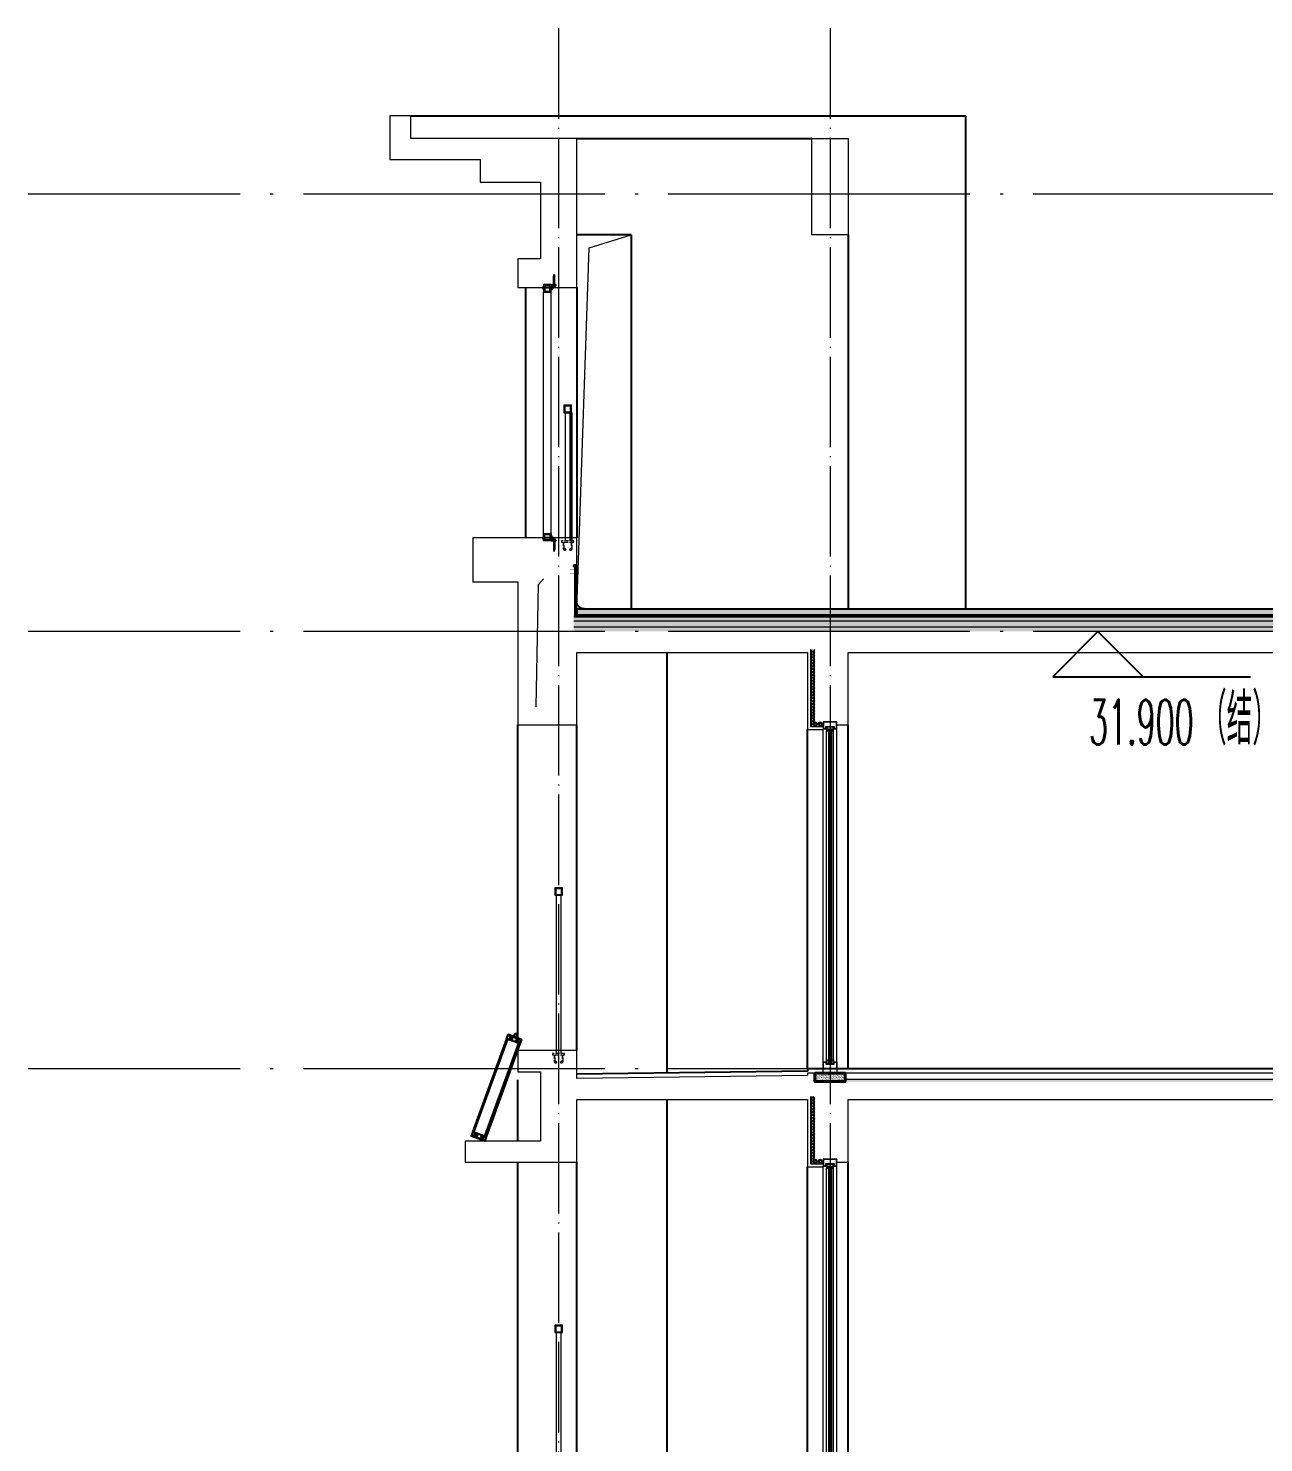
# Model space of a CAD drawing. Extents: x -518115 to 1124316, y -209821 to 1628073.
# Drawn here: x 841284 to 849477, y -90356 to -80976 of the extents above; entities that cross this region are included whole.
import ezdxf
from ezdxf.xclip import XClip

# ---------------------------------------------------------------- set-up
doc = ezdxf.new("R2010")
doc.units = 0
doc.header["$LTSCALE"] = 1000
doc.header["$MEASUREMENT"] = 0
doc.header["$XCLIPFRAME"] = 0
doc.linetypes.add('DASH', pattern=[0.35, 0.25, -0.1])
doc.linetypes.add('DOTE', pattern=[2.42, 2, -0.2, 0.02, -0.2])
for name, color, linetype in [('3-屋面构造层', 157, 'Continuous'), ('DIM_ELEV', 3, 'Continuous'), ('Stair-栏杆', 142, 'Continuous'), ('SURFACE', 6, 'Continuous'), ('实线层', 7, 'Continuous'), ('看线', 251, 'Continuous'), ('立面-看线', 251, 'Continuous')]:
    doc.layers.add(name, color=color, linetype=linetype)
for name, color, linetype, lineweight in [('DOTE', 19, 'DOTE', 9), ('PUB_HATCH', 8, 'Continuous', 9), ('S_WINDOW', 144, 'Continuous', 15), ('WALL', 9, 'Continuous', 40), ('内粉刷', 37, 'Continuous', 9), ('立面-栏杆', 105, 'Continuous', 15), ('立面-洞口示意', 152, 'Continuous', 13), ('立面-百叶', 36, 'Continuous', 9), ('细细', 250, 'Continuous', 0)]:
    doc.layers.add(name, color=color, linetype=linetype, lineweight=lineweight)
doc.styles.add('_TCH_DIM', font='SIMPLEX.shx', dxfattribs={"width": 0.7, "bigfont": 'GBCBIG.shx'})
pattern_1 = [(0, (45447.71, -473323.398), (16.66875, 9.623705), [11.1125, -22.225]), (120, (45447.71, -473323.398), (-16.66874801, 9.62370845), [11.1125, -22.225]), (60, (45447.71, -473323.398), (1.99e-06, 19.24741345), [-22.225, 11.1125])]
pattern_2 = [(315, (145053.3697, 680712.4302), (-1.76776695, -1.76776695), []), (315, (145054.5482, 680712.4302), (-1.76776695, -1.76776695), [])]
pattern_3 = [(315, (145053.3697, 678374.192), (-1.76776695, -1.76776695), []), (315, (145054.5482, 678374.192), (-1.76776695, -1.76776695), [])]

# ---------------------------------------------------------------- blocks, each defined once
blk = doc.blocks.new('FGHFG4334GDFGDFFGGGGGGDFG4G')
at = {"layer": 'SURFACE', "const_width": 2.25}
for points in [[(46.5, 0), (0, 0)], [(46.5, -27.6), (0, -27.6)]]:
    blk.add_lwpolyline(points, dxfattribs=at)
at = {"layer": 'SURFACE', "const_width": 1.5}
blk.add_lwpolyline([(46.5, 17.2, -1), (46.5, 5.2), (46.5, -6.8, -1), (46.5, -18.8), (46.5, -36.8), (52.5, -48), (52.5, -72.8)], format="xyb", dxfattribs=at)
blk = doc.blocks.new('FGDGDGD')
at = {"layer": '3-屋面构造层'}
h = blk.add_hatch(dxfattribs=at)
h.set_pattern_fill('隔热材料01', color=256, scale=7.692308, style=0)
h.set_pattern_definition([(270, (9.5186, 433.228), (3.846153863, -7e-16), [0.385980771, -3.460173092]), (270, (6.637, 433.228), (3.846153863, -7e-16), [0.385980771, -3.460173092]), (90, (8.5996, 430.618), (-3.846153863, 2e-16), [0.385980771, -3.460173092]), (90, (7.556, 430.618), (-3.846153863, 2e-16), [0.385980771, -3.460173092]), (180, (10.002, 430), (-5e-16, -3.846153863), [3.848019248, 0.001865385]), (135, (8.9282, 430.193), (2e-16, 3.846144175), [0.328307694, -5.110980792]), (116.56505, (12.5422, 430.4251), (8.6793e-06, 3.8461487416), [0.215769232, -8.384500037]), (116.56505, (8.696, 430.4251), (8.6793e-06, 3.8461487416), [0.215769232, -8.384500037]), (153.43495, (13.1603, 430), (-8.679e-06, 3.846148742), [0.431538463, -8.168730805]), (153.43495, (9.3142, 430), (-8.679e-06, 3.846148742), [0.431538463, -8.168730805]), (63.43495, (12.4457, 431.0041), (-8.6793e-06, 3.8461487416), [2.054923086, -6.545346183]), (63.43495, (8.5996, 431.0041), (-8.6793e-06, 3.8461487416), [2.054923086, -6.545346183]), (116.56505, (13.3647, 433.228), (8.6793e-06, 3.8461487416), [0.215769232, -8.384500037]), (116.56505, (9.5186, 433.228), (8.6793e-06, 3.8461487416), [0.215769232, -8.384500037]), (135, (9.422, 433.421), (2e-16, 3.846144175), [0.328307694, -5.110980792]), (153.43495, (13.036, 433.6532), (-8.679e-06, 3.846148742), [0.431538463, -8.168730805]), (153.43495, (9.19, 433.6532), (-8.679e-06, 3.846148742), [0.431538463, -8.168730805]), (45, (6.7336, 433.421), (2e-16, 3.846144175), [0.328307694, -5.110980792]), (63.43495, (10.4833, 433.228), (-8.6793e-06, 3.8461487416), [0.215769232, -8.384500037]), (63.43495, (6.6371, 433.228), (-8.6793e-06, 3.8461487416), [0.215769232, -8.384500037]), (26.56505, (10.812, 433.6532), (8.679e-06, 3.846148742), [0.431538463, -8.168730805]), (26.56505, (6.9658, 433.6532), (8.679e-06, 3.846148742), [0.431538463, -8.168730805]), (116.56505, (11.4023, 431.0041), (8.6793e-06, 3.8461487416), [2.054923086, -6.545346183]), (116.56505, (7.5561, 431.0041), (8.6793e-06, 3.8461487416), [2.054923086, -6.545346183]), (45, (7.2275, 430.193), (2e-16, 3.846144175), [0.328307694, -5.110980792]), (63.43495, (11.3058, 430.4251), (-8.6793e-06, 3.8461487416), [0.215769232, -8.384500037]), (63.43495, (7.4596, 430.4251), (-8.6793e-06, 3.8461487416), [0.215769232, -8.384500037]), (26.56505, (10.6877, 430), (8.679e-06, 3.846148742), [0.431538463, -8.168730805]), (26.56505, (6.8415, 430), (8.679e-06, 3.846148742), [0.431538463, -8.168730805])])
edge = h.paths.add_edge_path()
edge.add_arc((682180.8, 585366.2), 9.23, 450, 540, ccw=False)
edge.add_line((682180.8, 585375.4), (682191.6, 585375.4))
edge.add_line((682191.6, 585375.4), (682191.6, 585366.2))
edge.add_line((682191.6, 585366.2), (682171.6, 585366.2))
h = blk.add_hatch(dxfattribs=at)
h.set_pattern_fill('混凝土', color=256, scale=5, angle=-1.14576, style=0)
h.set_pattern_definition([(48.854237, (-82751.966, -43707.863), (35.7930991, -3.8540962), [3.75, -41.25]), (353.854237, (-82751.966, -43707.863), (-6.1841378, 37.7408106), [3, -33]), (99.305637, (-82748.983, -43708.185), (29.6089874, 33.886691), [3.1870095, -35.0571056]), (45.038437, (-82751.766, -43697.865), (53.1858973, -9.3413237), [5.625, -61.875]), (95.489837, (-82747.334, -43698.644), (47.6977146, 47.7616795), [4.7805144, -52.58565]), (350.038437, (-82751.766, -43697.865), (47.6976773, 47.7617167), [4.5, -49.5]), (19.854237, (-82746.817, -43700.465), (29.4368469, -20.7237073), [3.75, -41.25]), (324.854237, (-82746.817, -43700.465), (12.8883392, 36.0069862), [3, -33]), (70.305637, (-82744.364, -43702.192), (42.3251977, 15.2832459), [3.1870095, -35.0571056]), (36.3542372, (-82751.966, -43707.863), (0.9406985, 16.62920733), [0, -32.6, 0, -33.5, 0, -33.125]), (6.3542372, (-82751.966, -43707.863), (13.54517982, 19.45362572), [0, -19.1, 0, -31.85, 0, -12.625]), (326.3542372, (-82763.114, -43707.64), (26.66323482, -1.66123381), [0, -12.5, 0, -39, 0, -51.75]), (316.3542372, (-82768.113, -43707.54), (29.2535633, 4.4211788), [0, -16.25, 0, -25.9, 0, -36.75])])
h.paths.add_polyline_path([(674875.1, 585046.2), (674875.1, 585086.2), (682171.6, 585086.2), (682171.6, 585046.2)])
h = blk.add_hatch(dxfattribs=at)
h.set_pattern_fill('焦渣矿渣', color=256, scale=4, angle=-1.14576, style=0)
h.set_pattern_definition([(358.8542372, (-82751.966, -43697.863), (8.27546507, 13.69326162), [1.6, -14.4]), (298.8542372, (-82751.966, -43697.863), (15.99644496, -0.32013217), [1.6, -14.4]), (238.8542372, (-82750.366, -43697.895), (7.72097989, -14.0133938), [1.6, -14.4]), (268.8542372, (-82745.567, -43697.991), (15.83683295, -8.3183365), [2.4, -11.456]), (268.8542372, (-82743.967, -43698.023), (15.83683295, -8.3183365), [2.4, -11.456]), (268.8542372, (-82742.368, -43698.055), (15.83683295, -8.3183365), [2.4, -11.456])])
h.paths.add_polyline_path([(674875.1, 585006.2), (674875.1, 585036.2), (682191.6, 585036.2), (682191.6, 585006.2)])
h = blk.add_hatch(dxfattribs=at)
h.set_pattern_fill('隔热材料03', color=256, scale=12.5, style=0)
h.set_pattern_definition([(113.578, (-500407.8114, 374696.8656), (-0.0086926214, 6.2699620763), [1.075, -0.5693125, 2.8375, -0.5693125, 1.075, -0.6825]), (66.42, (-500406.1744, 374696.8656), (2.727787851, 6.0425e-05), [1.075, -0.5693125, 2.840375, -0.5693125, 1.075, -0.6825]), (180, (-500406.1744, 374696.8656), (0, 6.25), [1.636625, -1.0910625]), (180, (-500407.538, 374702.4906), (0, 6.25), [1.636625, -1.0910625]), (90, (-500405.7427, 374697.8548), (2.72775, 2e-16), [0.52175, -5.72825]), (90, (-500407.1066, 374700.9798), (2.72775, 2e-16), [0.52175, -5.72825]), (90, (-500408.2427, 374697.8548), (2.72775, 2e-16), [0.52175, -5.72825]), (90, (-500409.6066, 374700.9798), (2.72775, 2e-16), [0.52175, -5.72825])])
edge = h.paths.add_edge_path()
edge.add_line((682177.8, 585086.2), (682177.8, 585050.2))
edge.add_arc((682171.6, 585050.2), 6.25, 270, 360, ccw=False)
edge.add_line((682171.6, 585044), (682171.6, 585086.2))
edge.add_line((682171.6, 585086.2), (682177.8, 585086.2))
h = blk.add_hatch(dxfattribs=at)
h.set_pattern_fill('加气混凝土', color=256, scale=5, style=0)
h.set_pattern_definition([(0, (-82734.266, -43726.163), (30, 60), [0, -60]), (0, (-82769.366, -43734.263), (30, 60), [0, -60]), (0, (-82749.866, -43734.863), (30, 60), [0, -60]), (0, (-82728.566, -43717.163), (30, 60), [0, -60]), (0, (-82753.466, -43737.863), (30, 60), [0, -60]), (0, (-82722.566, -43679.363), (30, 60), [0, -60]), (0, (-82740.866, -43684.163), (30, 60), [0, -60]), (0, (-82731.266, -43691.663), (30, 60), [0, -60]), (0, (-82780.166, -43692.863), (30, 60), [0, -60]), (0, (-82750.766, -43695.563), (30, 60), [0, -60]), (0, (-82762.166, -43710.863), (30, 60), [0, -60]), (0, (-82761.566, -43733.363), (30, 60), [0, -60]), (0, (-82739.066, -43735.763), (30, 60), [0, -60]), (0, (-82722.566, -43709.363), (30, 60), [0, -60]), (0, (-82778.666, -43718.663), (30, 60), [0, -60]), (0, (-82773.566, -43708.463), (30, 60), [0, -60]), (0, (-82750.166, -43712.663), (30, 60), [0, -60]), (0, (-82758.566, -43721.363), (30, 60), [0, -60]), (0, (-82763.366, -43701.563), (30, 60), [0, -60]), (0, (-82755.866, -43679.063), (30, 60), [0, -60]), (0, (-82776.266, -43731.263), (30, 60), [0, -60]), (0, (-82743.266, -43691.363), (30, 60), [0, -60]), (0, (-82771.166, -43690.463), (30, 60), [0, -60]), (0, (-82775.966, -43682.663), (30, 60), [0, -60]), (130.601294, (-82726.2516, -43698.149), (-149.999998343, 180.000000787), [2.6341554, -1103.7111]), (18.4349488, (-82730.537, -43697.006), (149.99999945, 59.99999956), [2.710524, -376.76279]), (90, (-82730.537, -43699.578), (30, 60), [2.5714284, -117.428565]), (161.565051, (-82727.966, -43700.435), (-150.000000755, 59.99999553), [2.710524, -376.76279]), (53.1301023, (-82727.966, -43700.435), (30.00000006, 59.99999997), [2.857143, -297.14285]), (135, (-82725.68, -43731.006), (-30.00000363, 59.99999594), [2.424366, -167.28126]), (45, (-82729.109, -43731.006), (29.9999998, 59.99999976), [2.424366, -167.28126]), (135, (-82727.394, -43732.72), (-30.00000363, 59.99999594), [2.424366, -167.28126]), (45, (-82727.394, -43732.72), (29.9999998, 59.99999976), [2.424366, -167.28126]), (116.565051, (-82754.537, -43690.72), (-5.2e-06, 119.9999967), [3.1943826, -63.88765]), (180, (-82755.966, -43687.863), (-30, 60), [3.4285716, -56.571425]), (63.434949, (-82760.823, -43690.72), (3e-07, 119.9999994), [3.1943826, -63.88765]), (116.565051, (-82759.394, -43693.58), (-5.2e-06, 119.9999967), [3.1943826, -63.88765]), (0, (-82759.394, -43693.58), (30, 60), [3.4285716, -56.571425]), (63.434949, (-82755.966, -43693.58), (3e-07, 119.9999994), [3.1943826, -63.88765]), (107.102728, (-82731.9658, -43711.0063), (-89.999996559, 300.000000484), [3.8861346, -1628.29025]), (143.972626, (-82733.1087, -43707.292), (-569.999992774, 419.999999525), [3.8861346, -812.202]), (180, (-82736.25, -43705.006), (-30, 60), [3.7142856, -56.28571]), (36.0273733, (-82743.1087, -43707.292), (569.999995788, 419.999995472), [3.8861346, -812.202]), (71.5650511, (-82744.252, -43710.721), (90.00000046, 299.99999948), [3.6140316, -375.85928]), (107.102728, (-82743.1087, -43714.4348), (-89.999996559, 300.000000484), [3.8861346, -1628.29025]), (143.972626, (-82739.966, -43716.7206), (-569.999992774, 419.999999525), [3.8861346, -812.202]), (0, (-82739.966, -43716.72), (30, 60), [3.7142856, -56.28571]), (36.0273733, (-82736.2516, -43716.7206), (569.999995788, 419.999995472), [3.8861346, -812.202]), (71.5650511, (-82733.109, -43714.435), (90.00000046, 299.99999948), [3.6140316, -375.85928]), (150.255118, (-82731.3944, -43683.006), (-90.000000213, 59.999999257), [2.303502, -481.43196]), (90, (-82733.394, -43684.15), (30, 60), [2.2857144, -117.714275]), (29.7448813, (-82733.3944, -43684.149), (90.000000053, 59.99999972), [2.303502, -481.43196]), (116.565051, (-82745.394, -43725.58), (-5.2e-06, 119.9999967), [3.1943826, -63.88765]), (168.690067, (-82746.823, -43722.7206), (-270.0000002, 59.999998494), [2.9137254, -608.96855]), (41.1859251, (-82751.9658, -43724.149), (749.999995456, 659.999994229), [3.0371844, -1272.5802]), (90, (-82751.966, -43727.006), (30, 60), [2.857143, -117.14285]), (138.814074, (-82749.68, -43729.0063), (-749.999986669, 660.000004204), [3.0371844, -1272.5802]), (16.6992442, (-82749.68, -43729.0063), (989.999992552, 299.999996858), [2.982945, -1249.85375]), (60.9453959, (-82746.823, -43728.149), (29.99999992, 59.999999469), [2.9416086, -1232.53395]), (109.983106, (-82770.5373, -43700.4348), (-150.000000565, 419.9999988885), [3.3442002, -1401.21975]), (155.556045, (-82771.68, -43697.292), (-390.0000014866, 179.99999626), [3.4522986, -1446.51315]), (24.4439547, (-82777.9658, -43697.292), (390.0000001945, 179.999999134), [3.4522986, -1446.51315]), (70.0168934, (-82779.1087, -43700.4348), (150.000000452, 419.999998958), [3.3442002, -1401.21975]), (109.983106, (-82777.9658, -43703.5777), (-150.000000565, 419.9999988885), [3.3442002, -1401.21975]), (160.016893, (-82774.823, -43704.7206), (-150.000000088, 59.999997267), [3.3442002, -698.93775]), (19.9831065, (-82774.823, -43704.7206), (149.999999176, 59.999999905), [3.3442002, -698.93775]), (70.0168934, (-82771.68, -43703.5777), (150.000000452, 419.999998958), [3.3442002, -1401.21975]), (122.005383, (-82748.2516, -43705.8634), (-30.000004026, 59.999996937), [2.6954232, -563.3434]), (18.4349488, (-82752.252, -43704.435), (149.99999945, 59.99999956), [2.710524, -376.76279]), (90, (-82752.252, -43707.006), (30, 60), [2.5714284, -117.428565]), (161.565051, (-82749.68, -43707.863), (-150.000000755, 59.99999553), [2.710524, -376.76279]), (54.4623222, (-82749.68, -43707.8634), (209.999999696, 299.99999955), [2.457807, -1029.82115]), (116.565051, (-82765.68, -43720.435), (-5.2e-06, 119.9999967), [3.1943826, -63.88765]), (180, (-82767.11, -43717.58), (-30, 60), [3.142857, -56.85714]), (59.0362434, (-82771.966, -43720.435), (30.000000098, 59.99999971), [3.3319728, -696.3822]), (120.963756, (-82770.2516, -43723.292), (-30.0000041, 59.999997245), [3.3319728, -696.3822]), (0, (-82770.25, -43723.29), (30, 60), [3.142857, -56.85714]), (63.434949, (-82767.11, -43723.29), (3e-07, 119.9999994), [3.1943826, -63.88765])])
h.paths.add_polyline_path([(682191.6, 584936.2), (674875.1, 584936.2), (674875.1, 584966.2), (682191.6, 584966.2)])
at = {"layer": '立面-看线'}
h = blk.add_hatch(dxfattribs=at)
h.set_pattern_fill('HONEY', color=256, scale=7)
h.set_pattern_definition([(0, (-799653.24, -415240.13), (16.66875, 9.623705), [11.1125, -22.225]), (120, (-799653.24, -415240.13), (-16.66874801, 9.62370845), [11.1125, -22.225]), (60, (-799653.24, -415240.13), (1.99e-06, 19.24741345), [-22.225, 11.1125])])
h.paths.add_polyline_path([(682191.6, 584966.2), (674875.1, 584966.2), (674875.1, 585006.2), (682191.6, 585006.2)])
at = {"layer": '3-屋面构造层'}
for p, q in [((682177.8, 585086.2), (674875.1, 585086.2)), ((682171.6, 585046.2), (674875.1, 585046.2)), ((682191.6, 585036.2), (674875.1, 585036.2)), ((682171.6, 585086.2), (682171.6, 585044))]:
    blk.add_line(p, q, dxfattribs=at)
at = {"layer": '3-屋面构造层', "color": 251, "linetype": 'DASH', "ltscale": 0.05, "true_color": 0x636466, "const_width": 2.5}
for points in [[(682056.6, 585042.7), (682171.6, 585042.7, 0.414214), (682179.1, 585050.2), (682179.1, 585366.2)], [(682056.6, 585039), (682171.6, 585039, 0.414214), (682182.8, 585050.2), (682182.8, 585366.2)]]:
    blk.add_lwpolyline(points, format="xyb", dxfattribs=at)
at = {"layer": '3-屋面构造层', "color": 251, "true_color": 0x636466}
for points in [[(682056.6, 585041.5), (682171.6, 585041.5, 0.414214), (682180.3, 585050.2), (682180.3, 585366.2)], [(682056.6, 585044), (682171.6, 585044, 0.414214), (682177.8, 585050.2), (682177.8, 585366.2)], [(682056.6, 585040.2), (682171.6, 585040.2, 0.414214), (682181.6, 585050.2), (682181.6, 585366.2), (682184.1, 585366.2), (682184.1, 585050.2, -0.414214), (682171.6, 585037.7), (682056.6, 585037.7)]]:
    blk.add_lwpolyline(points, format="xyb", dxfattribs=at)
at = {"layer": '3-屋面构造层', "ltscale": 0.8}
blk.add_lwpolyline([(682171.6, 585366.2, -0.414214), (682180.8, 585375.4), (682191.6, 585375.4), (682191.6, 585366.2), (682171.6, 585366.2)], format="xyb", dxfattribs=at)
at = {"layer": '3-屋面构造层', "color": 251, "linetype": 'DASH', "ltscale": 0.05, "true_color": 0x636466, "const_width": 2.5}
for points in [[(682042.7, 585039), (674875.1, 585039)], [(682056.6, 585042.7), (682042.7, 585039)]]:
    blk.add_lwpolyline(points, dxfattribs=at)
at = {"layer": '3-屋面构造层', "color": 251, "true_color": 0x636466}
for points in [[(682042.7, 585040.2), (674875.1, 585040.2)], [(674875.1, 585037.7), (682042.7, 585037.7)], [(682056, 585043.8), (682042.1, 585040.1)], [(682043.2, 585037.9), (682057.1, 585041.6)]]:
    blk.add_lwpolyline(points, dxfattribs=at)
at = {"layer": '3-屋面构造层'}
blk.add_arc((682121.6, 585136.2), 50, 270, 360, dxfattribs=at)
at = {"layer": 'PUB_HATCH', "color": 215, "true_color": 0xa953a0}
for p, q in [((682191.6, 585006.2), (674875.1, 585006.2)), ((682191.6, 584966.2), (674875.1, 584966.2))]:
    blk.add_line(p, q, dxfattribs=at)
at = {"layer": '3-屋面构造层', "color": 1, "xscale": -1}
blk.add_blockref('FGHFG4334GDFGDFFGGGGGGDFG4G', (682218.1, 585349), dxfattribs=at)
blk = doc.blocks.new('GDGDFDSFDG')
at = {"layer": '立面-百叶'}
for p, q in [((542977.8, 110393.4), (542981.8, 110406)), ((542981.8, 110406), (542986, 110393.4)), ((542908.6, 110317.8), (542905, 110317.8)), ((542908.6, 110313.3), (542905, 110313.3)), ((542908.6, 110317.8), (542908.6, 110313.3)), ((542954.5, 110318.2), (542919.5, 110318.2)), ((542954.5, 110312), (542919.5, 110312)), ((542962, 110336.1), (542995.7, 110336.1)), ((542968.3, 110329.9), (542968.3, 110304.5)), ((542968.3, 110329.9), (542995.7, 110329.9)), ((542977.4, 110318.2), (542968.3, 110318.2)), ((542977.4, 110312), (542968.3, 110312)), ((542977.4, 110312), (542977.4, 110318.2)), ((542977.8, 110336.1), (542977.8, 110393.4)), ((542979.4, 110326), (542979.4, 110321.7)), ((542979.4, 110326), (542984.8, 110326)), ((542984.8, 110326), (542984.8, 110321.7)), ((542986, 110336.1), (542986, 110393.4)), ((542995.7, 110329.9), (542995.7, 110336.1)), ((542912, 108686.1), (542912, 110286.1)), ((542962, 108686.1), (542962, 110286.1)), ((542908.6, 108659), (542905, 108659)), ((542908.6, 108654.4), (542905, 108654.4)), ((542908.6, 108654.4), (542908.6, 108659)), ((542954.5, 108660.2), (542919.5, 108660.2)), ((542954.5, 108654), (542919.5, 108654)), ((542962, 108636.1), (542995.7, 108636.1)), ((542968.3, 108642.4), (542968.3, 108667.8)), ((542977.4, 108660.2), (542968.3, 108660.2)), ((542977.4, 108654), (542968.3, 108654)), ((542968.3, 108642.4), (542995.7, 108642.4)), ((542977.4, 108660.2), (542977.4, 108654)), ((542977.8, 108636.1), (542977.8, 108578.8)), ((542979.4, 108646.3), (542979.4, 108650.5)), ((542979.4, 108646.3), (542984.8, 108646.3)), ((542984.8, 108646.3), (542984.8, 108650.5)), ((542986, 108636.1), (542986, 108578.8)), ((542995.7, 108642.4), (542995.7, 108636.1)), ((542977.8, 108578.8), (542981.8, 108566.3)), ((542981.8, 108566.3), (542986, 108578.8))]:
    blk.add_line(p, q, dxfattribs=at)
at = {"layer": '立面-百叶', "elevation": 0}
for points in [[(542912, 110336.1), (542912, 110286.1), (542962, 110286.1), (542962, 110336.1)], [(542919.5, 110328.6), (542919.5, 110293.6), (542954.5, 110293.6), (542954.5, 110328.6)]]:
    blk.add_lwpolyline(points, close=True, dxfattribs=at)
blk.add_lwpolyline([(542968.3, 110321.7), (542972.5, 110321.7), (542972.5, 110308.6), (542968.3, 110308.6)], dxfattribs=at)
at = {"layer": '立面-百叶'}
for points in [[(542912, 108636.1), (542912, 108686.1), (542962, 108686.1), (542962, 108636.1)], [(542919.5, 108643.6), (542919.5, 108678.6), (542954.5, 108678.6), (542954.5, 108643.6)]]:
    blk.add_lwpolyline(points, close=True, dxfattribs=at)
blk.add_lwpolyline([(542968.3, 108650.5), (542972.5, 108650.5), (542972.5, 108663.6), (542968.3, 108663.6)], dxfattribs=at)
for centre, radius, start, end in [((542913.5, 110315.6), 8.77, 100.18055, 164.95127), ((542913.5, 110315.6), 8.77, 195.04873, 259.81945), ((542982.1, 110331.8), 10.4, 190.18055, 254.95127), ((542982.1, 110331.8), 10.4, 285.04873, 349.81945), ((542959, 110308.1), 9.94, 287.57867, 338.75052), ((542913.5, 108656.7), 8.77, 100.18055, 164.95127), ((542913.5, 108656.7), 8.77, 195.04873, 259.81945), ((542959, 108664.2), 9.94, 21.24948, 72.42133), ((542982.1, 108640.5), 10.4, 105.04873, 169.81945), ((542982.1, 108640.5), 10.4, 10.18055, 74.95127)]:
    blk.add_arc(centre, radius, start, end, dxfattribs=at)
blk = doc.blocks.new('FGHFGFD')
at = {"layer": '立面-栏杆'}
for p, q in [((542633.8, 108636.1), (542633.8, 109486.1)), ((542663.8, 109486.1), (542663.8, 108636.1))]:
    blk.add_line(p, q, dxfattribs=at)
at = {"layer": '立面-栏杆', "linetype": 'DASH', "ltscale": 0.1}
for p, q in [((542688.8, 108636.1), (542608.8, 108636.1)), ((542608.8, 108636.1), (542608.8, 108629)), ((542608.8, 108629), (542619.1, 108629)), ((542619.1, 108629), (542619.1, 108585.1)), ((542626.3, 108629), (542671.3, 108629)), ((542626.3, 108585.1), (542626.3, 108629)), ((542671.3, 108629), (542671.3, 108585.1)), ((542678.5, 108629), (542688.8, 108629)), ((542678.5, 108585.1), (542678.5, 108629)), ((542688.8, 108629), (542688.8, 108636.1)), ((542633.5, 108583.3), (542628.1, 108583.3)), ((542628.1, 108576.1), (542633.5, 108576.1)), ((542636.2, 108578.8), (542636.2, 108580.6)), ((542661.4, 108580.6), (542661.4, 108578.8)), ((542669.5, 108583.3), (542664.1, 108583.3)), ((542664.1, 108576.1), (542669.5, 108576.1))]:
    blk.add_line(p, q, dxfattribs=at)
at = {"layer": '立面-栏杆'}
for points in [[(542673.8, 109536.1), (542623.8, 109536.1), (542623.8, 109486.1), (542673.8, 109486.1)], [(542667.8, 109530.1), (542629.8, 109530.1), (542629.8, 109492.1), (542667.8, 109492.1)]]:
    blk.add_lwpolyline(points, close=True, dxfattribs=at)
at = {"layer": '立面-栏杆', "linetype": 'DASH', "ltscale": 0.1}
for centre, major_axis, start_param, end_param in [((542628.1, 108585.1), (6.36, 6.36), 2.356194, 3.926991), ((542628.1, 108585.1), (1.27, 1.27), 2.356194, 3.926991), ((542633.5, 108580.6), (1.91, 1.91), 5.497787, 7.068583), ((542633.5, 108578.8), (1.91, 1.91), 3.926991, 5.497787), ((542664.1, 108580.6), (1.91, 1.91), 0.785398, 2.356194), ((542666, 108580.7), (3.53, 3.53), 2.748894, 3.534292), ((542669.5, 108585.1), (-6.36, 6.36), 2.356194, 3.926991), ((542669.5, 108585.1), (-1.27, 1.27), 2.356194, 3.926991)]:
    blk.add_ellipse(centre, major_axis=major_axis, ratio=1, start_param=start_param, end_param=end_param, dxfattribs=at)
blk = doc.blocks.new('A$C39C008DC')
at = {"layer": '实线层', "color": 5}
for p, q in [((31.5, 60.3), (256.2, 677.7)), ((256.5, 677.6), (31.8, 60.2)), ((32.3, 60.1), (257, 677.4)), ((260, 676.3), (35.3, 59)), ((260.5, 676.2), (35.8, 58.8)), ((254.8, 678.2), (264.9, 706)), ((345, 645.4), (254.8, 678.2)), ((255.2, 678.1), (265.5, 706.3)), ((353.5, 668.7), (263.2, 701.5)), ((353.1, 669.2), (263.8, 701.7)), ((264.9, 706), (265.3, 705.8)), ((354.7, 673.6), (265.4, 706.1)), ((354.8, 673.8), (265.5, 706.3)), ((280.3, 678), (281.3, 680.8)), ((282.2, 675.8), (280.3, 678)), ((280.6, 671.6), (285.7, 685.5)), ((281.3, 680.8), (284.1, 681.3)), ((285, 676.3), (282.2, 675.8)), ((284.1, 681.3), (286, 679)), ((286, 679), (285, 676.3)), ((303.6, 695.6), (297, 694.8)), ((323.3, 685.2), (297, 694.8)), ((303.6, 695.6), (310.7, 714.8)), ((303.6, 695.6), (318.7, 690.1)), ((325.7, 709.4), (310.7, 714.8)), ((318.7, 690.1), (325.7, 709.4)), ((318.7, 690.1), (323.3, 685.2)), ((320.7, 663.4), (321.6, 666.1)), ((322.5, 661.2), (320.7, 663.4)), ((321, 657), (326, 670.8)), ((321.6, 666.1), (324.5, 666.6)), ((325.4, 661.7), (322.5, 661.2)), ((324.5, 666.6), (326.3, 664.4)), ((326.3, 664.4), (325.4, 661.7)), ((344.5, 645.6), (354.8, 673.8)), ((345, 645.4), (355.1, 673.1)), ((355.1, 673.1), (354.6, 673.3)), ((334, 649.4), (109.3, 32)), ((334.3, 649.3), (109.6, 31.9)), ((118.1, 28.8), (342.8, 646.2)), ((343.2, 646), (118.5, 28.7)), ((118.9, 28.5), (343.6, 645.9)), ((30.1, 60.9), (20, 33.1)), ((20, 33.1), (20.4, 33)), ((30.5, 60.7), (20.3, 32.5)), ((109.6, 0.1), (20.3, 32.6)), ((109.5, 0), (20.3, 32.5)), ((111.8, 4.7), (21.6, 37.6)), ((111.2, 4.6), (21.9, 37.1)), ((120.3, 28), (30.1, 60.9)), ((120.3, 28), (32, 60.2)), ((49.8, 44.6), (48.8, 41.9)), ((48.8, 41.9), (50.6, 39.7)), ((54.1, 49.3), (49.1, 35.5)), ((52.6, 45.1), (49.8, 44.6)), ((50.6, 39.7), (53.5, 40.2)), ((54.5, 42.9), (52.6, 45.1)), ((53.5, 40.2), (54.5, 42.9)), ((93.4, 28.7), (92.4, 26)), ((92.4, 26), (94.3, 23.8)), ((97.8, 33.4), (92.8, 19.6)), ((96.3, 29.2), (93.4, 28.7)), ((94.3, 23.8), (97.1, 24.3)), ((98.1, 27), (96.3, 29.2)), ((97.1, 24.3), (98.1, 27)), ((119.8, 28.2), (109.5, 0)), ((110.2, 0.3), (109.7, 0.5)), ((120.3, 28), (110.2, 0.3))]:
    blk.add_line(p, q, dxfattribs=at)
for points in [[(263.2, 701.5), (263.3, 701.7), (263.5, 701.7), (263.6, 701.7), (263.8, 701.7)], [(353.5, 668.7), (353.5, 668.8), (353.4, 669), (353.3, 669.1), (353.1, 669.2)], [(21.6, 37.6), (21.6, 37.4), (21.6, 37.3), (21.8, 37.2), (21.9, 37.1)], [(111.8, 4.7), (111.7, 4.6), (111.6, 4.5), (111.4, 4.5), (111.2, 4.6)]]:
    blk.add_lwpolyline(points, dxfattribs=at)
for centre, radius in [((283.2, 678.5), 10), ((283.2, 678.5), 9.5), ((323.5, 663.9), 10), ((323.5, 663.9), 9.5), ((51.6, 42.4), 10), ((51.6, 42.4), 9.5), ((95.3, 26.5), 10), ((95.3, 26.5), 9.5)]:
    blk.add_circle(centre, radius, dxfattribs=at)
for centre, start, end in [((265.3, 705.8), 70, 160), ((354.6, 673.3), 340, 70), ((20.4, 33), 160, 250), ((109.7, 0.5), 250, 340)]:
    blk.add_arc(centre, 0.5, start, end, dxfattribs=at)
blk = doc.blocks.new('afzdfsregf')
at = {"layer": '细细'}
h = blk.add_hatch(dxfattribs=at)
h.set_pattern_fill('金属', color=256, style=0)
h.set_pattern_definition(pattern_2)
h.paths.add_polyline_path([(221063.8, 608913.8), (221043.8, 608913.8), (221043.8, 608927.3), (220993.8, 608927.3), (220993.8, 608913.8), (220973.8, 608913.8), (220973.8, 608958.8), (221063.8, 608958.8)])
h.paths.add_polyline_path([(221045.8, 608929.3), (221045.8, 608915.8), (221061.8, 608915.8), (221061.8, 608956.8), (220975.8, 608956.8), (220975.8, 608915.8), (220991.8, 608915.8), (220991.8, 608929.3)], flags=16)
h = blk.add_hatch(dxfattribs=at)
h.set_pattern_fill('金属', color=256, style=0)
h.set_pattern_definition(pattern_2)
h.paths.add_polyline_path([(220996.3, 608925.3), (220996.3, 608900.3), (221008.3, 608900.3), (221008.3, 608910.3), (221029.3, 608910.3), (221029.3, 608900.3), (221041.3, 608900.3), (221041.3, 608925.3)])
h.paths.add_polyline_path([(221039.3, 608923.3), (221039.3, 608902.3), (221031.3, 608902.3), (221031.3, 608912.3), (221006.3, 608912.3), (221006.3, 608902.3), (220998.3, 608902.3), (220998.3, 608923.3)], flags=16)
h = blk.add_hatch(color=256, dxfattribs=at)
edge = h.paths.add_edge_path()
edge.add_line((221023.3, 608910.3), (221023.3, 608898.3))
edge.add_arc((221018.8, 608890), 9.44, 61.51755, 118.48245)
edge.add_line((221014.3, 608898.3), (221014.3, 608910.3))
edge.add_arc((221018.8, 608918.6), 9.44, 241.51755, 298.48245)
h = blk.add_hatch(dxfattribs=at)
h.set_pattern_fill('金属', color=256, style=0)
h.set_pattern_definition(pattern_3)
h.paths.add_polyline_path([(221063.8, 606703.8), (221043.8, 606703.8), (221043.8, 606690.3), (220993.8, 606690.3), (220993.8, 606703.8), (220973.8, 606703.8), (220973.8, 606658.8), (221063.8, 606658.8)])
h.paths.add_polyline_path([(221045.8, 606688.3), (221045.8, 606701.8), (221061.8, 606701.8), (221061.8, 606660.8), (220975.8, 606660.8), (220975.8, 606701.8), (220991.8, 606701.8), (220991.8, 606688.3)], flags=16)
h = blk.add_hatch(dxfattribs=at)
h.set_pattern_fill('金属', color=256, style=0)
h.set_pattern_definition(pattern_3)
h.paths.add_polyline_path([(220996.3, 606692.3), (220996.3, 606717.3), (221008.3, 606717.3), (221008.3, 606707.3), (221029.3, 606707.3), (221029.3, 606717.3), (221041.3, 606717.3), (221041.3, 606692.3)])
h.paths.add_polyline_path([(221039.3, 606694.3), (221039.3, 606715.3), (221031.3, 606715.3), (221031.3, 606705.3), (221006.3, 606705.3), (221006.3, 606715.3), (220998.3, 606715.3), (220998.3, 606694.3)], flags=16)
h = blk.add_hatch(color=256, dxfattribs=at)
edge = h.paths.add_edge_path()
edge.add_line((221023.3, 606707.3), (221023.3, 606719.3))
edge.add_arc((221018.8, 606727.6), 9.44, 241.51755, 298.48245, ccw=False)
edge.add_line((221014.3, 606719.3), (221014.3, 606707.3))
edge.add_arc((221018.8, 606699), 9.44, 61.51755, 118.48245, ccw=False)
at = {"layer": 'S_WINDOW'}
for p, q in [((220973.8, 606703.8), (220973.8, 608913.8)), ((220996.3, 606717.3), (220996.3, 608900.3)), ((221041.3, 606717.3), (221041.3, 608900.3)), ((221063.8, 606703.8), (221063.8, 608913.8))]:
    blk.add_line(p, q, dxfattribs=at)
for points in [[(220973.8, 608958.8), (220973.8, 608913.8), (220993.8, 608913.8), (220993.8, 608927.3), (221043.8, 608927.3), (221043.8, 608913.8), (221063.8, 608913.8), (221063.8, 608958.8)], [(220975.8, 608956.8), (220975.8, 608915.8), (220991.8, 608915.8), (220991.8, 608929.3), (221045.8, 608929.3), (221045.8, 608915.8), (221061.8, 608915.8), (221061.8, 608956.8)], [(220996.3, 608925.3), (220996.3, 608900.3), (221008.3, 608900.3), (221008.3, 608910.3), (221029.3, 608910.3), (221029.3, 608900.3), (221041.3, 608900.3), (221041.3, 608925.3)], [(220998.3, 608923.3), (220998.3, 608902.3), (221006.3, 608902.3), (221006.3, 608912.3), (221031.3, 608912.3), (221031.3, 608902.3), (221039.3, 608902.3), (221039.3, 608923.3)], [(220973.8, 606658.8), (220973.8, 606703.8), (220993.8, 606703.8), (220993.8, 606690.3), (221043.8, 606690.3), (221043.8, 606703.8), (221063.8, 606703.8), (221063.8, 606658.8)], [(220975.8, 606660.8), (220975.8, 606701.8), (220991.8, 606701.8), (220991.8, 606688.3), (221045.8, 606688.3), (221045.8, 606701.8), (221061.8, 606701.8), (221061.8, 606660.8)], [(220996.3, 606692.3), (220996.3, 606717.3), (221008.3, 606717.3), (221008.3, 606707.3), (221029.3, 606707.3), (221029.3, 606717.3), (221041.3, 606717.3), (221041.3, 606692.3)], [(220998.3, 606694.3), (220998.3, 606715.3), (221006.3, 606715.3), (221006.3, 606705.3), (221031.3, 606705.3), (221031.3, 606715.3), (221039.3, 606715.3), (221039.3, 606694.3)]]:
    blk.add_lwpolyline(points, close=True, dxfattribs=at)
at = {"layer": '细细'}
for points in [[(221008.3, 608900.3), (221008.3, 606717.3)], [(221014.3, 606719.3), (221014.3, 608910.3)], [(221023.3, 606719.3), (221023.3, 608910.3)], [(221029.3, 608900.3), (221029.3, 606717.3)]]:
    blk.add_lwpolyline(points, dxfattribs=at)
for points in [[(221023.3, 608910.3), (221023.3, 608898.3, 0.253805), (221014.3, 608898.3), (221014.3, 608910.3, 0.253805)], [(221023.3, 606707.3), (221023.3, 606719.3, -0.253805), (221014.3, 606719.3), (221014.3, 606707.3, -0.253805)]]:
    blk.add_lwpolyline(points, format="xyb", close=True, dxfattribs=at)
blk = doc.blocks.new('A$C1D9D50FA')
at = {"layer": '立面-栏杆'}
for p, q in [((-15, 0), (-15, 1050)), ((15, 1050), (15, 0))]:
    blk.add_line(p, q, dxfattribs=at)
at = {"layer": '立面-栏杆', "linetype": 'DASH', "ltscale": 0.1}
for p, q in [((40, 0), (-40, 0)), ((-40, 0), (-40, -7.1)), ((40, -7.1), (40, 0)), ((-40, -7.1), (-29.7, -7.1)), ((-29.7, -7.1), (-29.7, -51)), ((-22.5, -7.1), (22.4, -7.1)), ((-22.5, -51), (-22.5, -7.1)), ((-15.3, -52.8), (-20.7, -52.8)), ((-20.7, -60), (-15.3, -60)), ((-12.6, -57.3), (-12.6, -55.5)), ((12.5, -55.5), (12.5, -57.3)), ((20.6, -52.8), (15.2, -52.8)), ((15.2, -60), (20.6, -60)), ((22.4, -7.1), (22.4, -51)), ((29.6, -7.1), (40, -7.1)), ((29.6, -51), (29.6, -7.1))]:
    blk.add_line(p, q, dxfattribs=at)
at = {"layer": '立面-栏杆'}
for points in [[(25, 1100), (-25, 1100), (-25, 1050), (25, 1050)], [(19, 1094), (-19, 1094), (-19, 1056), (19, 1056)]]:
    blk.add_lwpolyline(points, close=True, dxfattribs=at)
at = {"layer": '立面-栏杆', "linetype": 'DASH', "ltscale": 0.1}
for centre, major_axis, start_param, end_param in [((-20.7, -51), (6.36, 6.36), 2.356194, 3.926991), ((-20.7, -51), (1.27, 1.27), 2.356194, 3.926991), ((-15.3, -55.5), (1.91, 1.91), 5.497787, 7.068583), ((-15.3, -57.3), (1.91, 1.91), 3.926991, 5.497787), ((15.2, -55.5), (1.91, 1.91), 0.785398, 2.356194), ((17.1, -55.4), (3.53, 3.53), 2.748894, 3.534292), ((20.6, -51), (-6.36, 6.36), 2.356194, 3.926991), ((20.6, -51), (-1.27, 1.27), 2.356194, 3.926991)]:
    blk.add_ellipse(centre, major_axis=major_axis, ratio=1, start_param=start_param, end_param=end_param, dxfattribs=at)
blk = doc.blocks.new('GDFGDGRGDGD')
at = {"layer": '看线', "color": 252, "true_color": 0x939598}
for p, q in [((543308.8, 93509), (543308.8, 96231.1)), ((542318.8, 93738.9), (542318.8, 95816.1))]:
    blk.add_line(p, q, dxfattribs=at)
at = {"layer": '看线'}
for p, q in [((542708.8, 93656.1), (542708.8, 95816.1)), ((544238.8, 93536.1), (544238.8, 95786.1)), ((544508.8, 93536.1), (544508.8, 95816.1))]:
    blk.add_line(p, q, dxfattribs=at)
for name, p in [('afzdfsregf', (323370.1, -513122.6)), ('A$C1D9D50FA', (542588.8, 93636.1))]:
    blk.add_blockref(name, p)

msp = doc.modelspace()

# ---------------------------------------------------------------- hatches: boundary and pattern name
at = {"layer": 'Stair-栏杆'}
h = msp.add_hatch(dxfattribs=at)
h.set_pattern_fill('水域', color=5, scale=5)
h.set_pattern_definition([(0, (302212.112, -193012.565), (0, 10.23622015), [1.2795276, -8.956693]), (26.5650512, (302213.3914, -193012.5645), (10.236220737, 9.4e-08), [1.4305551, -21.458329]), (333.4349488, (302221.0685, -193011.9248), (10.23622078, -4e-09), [1.4305551, -21.458329]), (45, (302214.671, -193011.925), (0, 10.2362206), [1.80952525, -12.666676]), (135, (302221.0685, -193011.925), (-10.2362206, 1e-15), [1.80952525, -12.666676]), (26.5650512, (302215.9504, -193010.645), (10.236220737, 9.4e-08), [1.4305551, -21.458329]), (333.4349488, (302218.5095, -193010.0055), (10.23622078, -4e-09), [1.4305551, -21.458329]), (0, (302217.23, -193010.005), (0, 10.23622015), [1.2795276, -8.956693])])
h.paths.add_polyline_path([(844876, -83526.4), (844876, -84376.4), (844886, -84376.4), (844886, -83526.4)])
at = {"layer": '立面-看线'}
h = msp.add_hatch(dxfattribs=at)
h.set_pattern_fill('HONEY', color=256, scale=7)
h.set_pattern_definition([(0, (45447.71, -470423.398), (16.66875, 9.623705), [11.1125, -22.225]), (120, (45447.71, -470423.398), (-16.66874801, 9.62370845), [11.1125, -22.225]), (60, (45447.71, -470423.398), (1.99e-06, 19.24741345), [-22.225, 11.1125])])
h.paths.add_polyline_path([(846471, -85096.4), (846501, -85096.4), (846501, -85576.4), (846556, -85576.4), (846556, -85606.4), (846471, -85606.4)])
h = msp.add_hatch(dxfattribs=at)
h.set_pattern_fill('碎沙', color=256, scale=4)
h.set_pattern_definition([(37.5, (45447.7104, -473323.398), (-0.32000626, 9.78826475), [0, -7.7216, 0, -8.636, 0, -8.255]), (7.5, (45447.71, -473323.398), (8.99046566, 14.33650201), [0, -4.1656, 0, -6.9596, 0, -2.667]), (327.5, (45441.462, -473323.398), (15.819847405, 0.02874369), [0, -2.54, 0, -9.144, 0, -11.938]), (317.5, (45441.462, -473323.398), (15.27112905, 4.45858647), [0, -1.27, 0, -5.9944, 0, -6.858])])
h.paths.add_polyline_path([(846501, -87961.4), (846701, -87961.4), (846701, -87906.4), (846501, -87906.4)])
h = msp.add_hatch(dxfattribs=at)
h.set_pattern_fill('HONEY', color=256, scale=7)
h.set_pattern_definition(pattern_1)
h.paths.add_polyline_path([(853801, -87946.4), (846701, -87946.4), (846701, -87961.4), (853801, -87961.4)])
h = msp.add_hatch(dxfattribs=at)
h.set_pattern_fill('HONEY', color=256, scale=7)
h.set_pattern_definition(pattern_1)
h.paths.add_polyline_path([(846471, -88061.4), (846501, -88061.4), (846501, -88476.4), (846556, -88476.4), (846556, -88506.4), (846471, -88506.4)])

# ---------------------------------------------------------------- linework, layer by layer
at = {"layer": 'DIM_ELEV', "color": 3}
for p, q in [((848377.6, -84976.4), (848077.6, -85276.4)), ((848377.6, -84976.4), (848677.6, -85276.4)), ((848077.6, -85276.4), (849389.6, -85276.4))]:
    msp.add_line(p, q, dxfattribs=at)
at = {"layer": 'DOTE', "linetype": 'DOTE', "ltscale": 0.3}
for p, q in [((844801, -80976.4), (844801, -122476.4)), ((846601, -80976.4), (846601, -122476.4))]:
    msp.add_line(p, q, dxfattribs=at)
at = {"layer": 'DOTE', "linetype": 'DOTE'}
for p, q in [((864468.3, -82076.4), (841283.6, -82076.4)), ((864468.3, -84976.4), (841283.6, -84976.4)), ((864468.3, -87876.4), (841283.6, -87876.4))]:
    msp.add_line(p, q, dxfattribs=at)
at = {"layer": 'PUB_HATCH', "color": 215, "true_color": 0xa953a0}
msp.add_line((846701, -87946.4), (853801, -87946.4), dxfattribs=at)
for points in [[(846471, -85096.4), (846471, -85606.4), (846556, -85606.4)], [(846471, -88061.4), (846471, -88506.4), (846556, -88506.4)]]:
    msp.add_lwpolyline(points, dxfattribs=at)
at = {"layer": 'S_WINDOW'}
msp.add_lwpolyline([(846556, -87876.4), (846646, -87876.4), (846646, -87906.4), (846556, -87906.4)], close=True, dxfattribs=at)
at = {"layer": 'Stair-栏杆', "color": 5}
msp.add_lwpolyline([(844886, -83526.4), (844886, -83526.4), (844886, -84376.4), (844886, -84376.4)], close=True, dxfattribs=at)
at = {"layer": 'WALL', "color": 7}
msp.add_lwpolyline([(846501, -87906.4), (846701, -87906.4), (846701, -87961.4), (846501, -87961.4)], close=True, dxfattribs=at)
at = {"layer": '内粉刷'}
for points in [[(844751, -82696.4), (844921, -82696.4), (844921, -81706.4), (843821, -81706.4), (843821, -81556.4), (843681, -81556.4), (843681, -81846.4), (844281, -81846.4), (844281, -81996.4), (844681, -81996.4), (844681, -82506.4), (844531, -82506.4), (844531, -82696.4), (844701, -82696.4)], [(844921, -84826.5), (844921, -84356.4), (844231, -84356.4), (844231, -84646.4), (844531, -84646.4), (844531, -85596.4), (844921, -85596.4), (844921, -85116.4), (846451, -85116.4), (846451, -85626.4), (846556, -85626.4)], [(846646, -85596.4), (846721, -85596.4), (846721, -85116.4), (850981, -85116.4)], [(844921, -87941.4), (844921, -87756.4), (844531, -87756.4), (844531, -87896.4), (844681, -87896.4), (844681, -88356.4), (844181, -88356.4), (844181, -88496.4), (844921, -88496.4), (844921, -88081.4), (846451, -88081.4), (846451, -88526.4), (846556, -88526.4)], [(853781, -87906.4), (846451, -87906.4), (846451, -87921.4), (844921, -87941.4)], [(846646, -88496.4), (846721, -88496.4), (846721, -88081.4), (850981, -88081.4)]]:
    msp.add_lwpolyline(points, dxfattribs=at)
msp.add_lwpolyline([(846481, -81706.4), (846721, -81706.4), (846721, -82346.4), (846481, -82346.4)], close=True, dxfattribs=at)
at = {"layer": '看线'}
for p, q in [((843821, -81556.4), (847500.9, -81556.4)), ((847500.9, -84826.5), (847500.9, -81556.4)), ((844581, -82696.4), (844581, -84356.4)), ((844921, -82696.4), (844921, -84356.4)), ((844921, -87756.4), (844921, -85596.4)), ((846451, -87876.4), (846451, -85626.4)), ((846721, -87876.4), (846721, -85596.4))]:
    msp.add_line(p, q, dxfattribs=at)
at = {"layer": '看线', "color": 252, "true_color": 0x939598}
for p, q in [((844921, -81706.4), (846481, -81706.4)), ((845281, -82346.4), (844921, -82346.4)), ((845281, -82346.4), (845281, -84826.5)), ((846721, -82346.4), (846721, -84826.5)), ((845521, -87903.6), (845521, -85116.4)), ((844531, -87673.7), (844531, -85596.4)), ((844531, -88356.4), (844531, -87948.9))]:
    msp.add_line(p, q, dxfattribs=at)
at = {"layer": '看线', "color": 32}
msp.add_lwpolyline([(853781, -87876.4), (846451, -87876.4), (846451, -87891.4), (844921, -87911.4)], dxfattribs=at)
at = {"layer": '立面-洞口示意'}
for points in [[(844921, -84826.5), (845003, -82432.2), (845281, -82346.4)], [(844651, -85476.5), (844667.1, -84664.7), (844701, -84626.4)]]:
    msp.add_lwpolyline(points, dxfattribs=at)

# ---------------------------------------------------------------- block references
for name, p in [('GDGDFDSFDG', (301788.9, -193012.6)), ('FGHFGFD', (302212.1, -193012.6)), ('afzdfsregf', (625582.2, -694535.2)), ('A$C1D9D50FA', (844801, -87776.4)), ('A$C39C008DC', (844201, -88356.4)), ('GDFGDGRGDGD', (302212.1, -184312.6))]:
    msp.add_blockref(name, p)
ref = msp.add_blockref('FGDGDGD', (1527092.5, -669912.6), dxfattribs=dict(xscale=-1))
XClip(ref).set_block_clipping_path([(677241.5665917592, 584936.1769558351), (682291.5665918037, 585389.8130026824)])

# ---------------------------------------------------------------- texts
at = {"layer": 'DIM_ELEV', "color": 7, "style": '_TCH_DIM'}
for s, height, width, p in [('（结）', 337.59, 0.7, (849061.4, -85726.5)), ('31.900', 297.5, 0.494118, (848319.4, -85726.5))]:
    msp.add_text(s, height=height, dxfattribs=dict(at, width=width)).set_placement(p)

doc.saveas('drawing.dxf')
